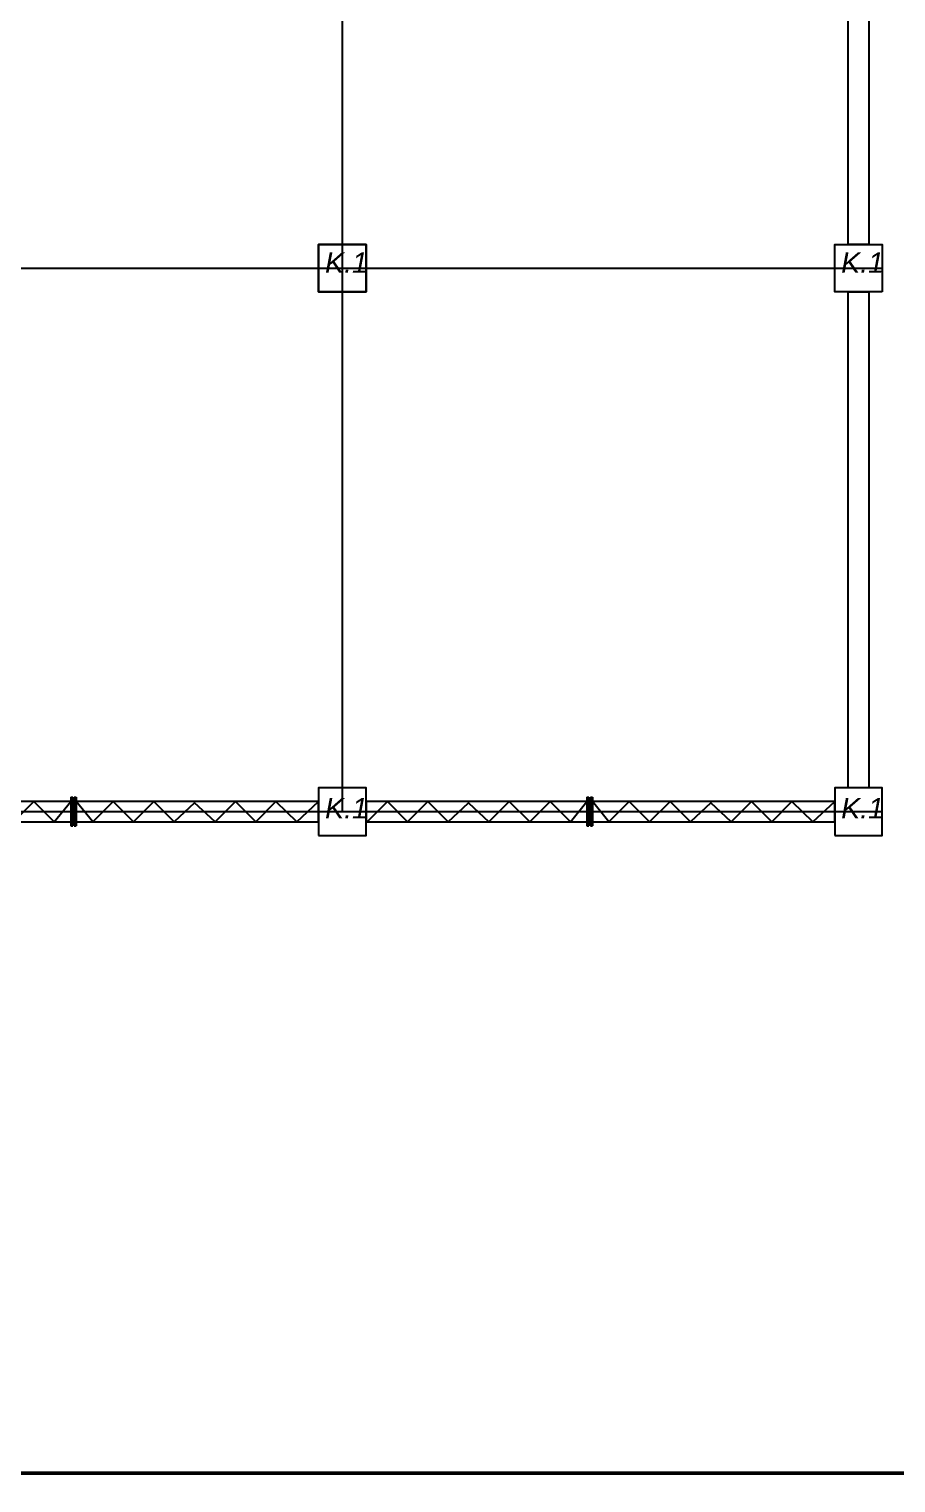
# Model space of a CAD drawing. Header units: centimetres. Extents: x -377343 to 693706, y 194584 to 813780.
# Drawn here: x 170859 to 171497, y 497772 to 498842 of the extents above; entities that cross this region are included whole.
import ezdxf

# ---------------------------------------------------------------- set-up
doc = ezdxf.new("R2010")
doc.units = ezdxf.units.CM
doc.layers.add('Legenda', color=252, linetype='Continuous', lineweight=20)
doc.layers.add('pintu', color=235, linetype='Continuous')
doc.layers.add('PIPA', color=11, linetype='Continuous')
doc.styles.get("Standard").update_dxf_attribs({"font": 'arial.ttf'})

msp = doc.modelspace()

# ---------------------------------------------------------------- linework, layer by layer
at = {"layer": 'Legenda', "color": 1, "lineweight": 50}
msp.add_lwpolyline([(168797.493, 500582.743), (172168.186, 500582.743), (172168.186, 497779.182), (168797.493, 497779.182)], close=True, dxfattribs=at)
at = {"layer": 'pintu'}
for p, q in [((171089.542, 498266.204), (171089.542, 500283.704)), ((169552.042, 498666.204), (171487.042, 498666.204)), ((170889.608, 498276.704), (170889.608, 498255.704)), ((170889.608, 498276.704), (170891.108, 498276.704)), ((170891.108, 498276.704), (170891.108, 498255.704)), ((170892.108, 498276.704), (170892.108, 498255.704)), ((170892.108, 498276.704), (170892.108, 498255.704)), ((170892.108, 498276.704), (170893.608, 498276.704)), ((170893.608, 498276.704), (170893.608, 498255.704)), ((171040.54, 498273.562), (171055.949, 498258.704)), ((171055.949, 498258.704), (171072.042, 498273.704)), ((171122.676, 498273.562), (171107.042, 498257.973)), ((171269.608, 498276.704), (171269.608, 498255.704)), ((171269.608, 498276.704), (171271.108, 498276.704)), ((171271.108, 498276.704), (171271.108, 498255.704)), ((171272.108, 498276.704), (171272.108, 498255.704)), ((171272.108, 498276.704), (171272.108, 498255.704)), ((171272.108, 498276.704), (171273.608, 498276.704)), ((171273.608, 498276.704), (171273.608, 498255.704)), ((171420.54, 498273.562), (171435.949, 498258.704)), ((171435.949, 498258.704), (171452.042, 498273.704)), ((169552.042, 498266.204), (171487.042, 498266.204)), ((170891.108, 498266.204), (170892.108, 498266.204)), ((171271.108, 498266.204), (171272.108, 498266.204)), ((170889.608, 498255.704), (170891.108, 498255.704)), ((170892.108, 498255.704), (170893.608, 498255.704)), ((171269.608, 498255.704), (171271.108, 498255.704)), ((171272.108, 498255.704), (171273.608, 498255.704))]:
    msp.add_line(p, q, dxfattribs=at)
for points in [[(171477.042, 498683.704), (171462.042, 498683.704), (171462.042, 499048.704), (171477.042, 499048.704)], [(171107.042, 498648.704), (171072.042, 498648.704), (171072.042, 498683.704), (171107.042, 498683.704)], [(171072.042, 498648.704), (171107.042, 498648.704), (171107.042, 498683.704), (171072.042, 498683.704)], [(171487.042, 498648.704), (171452.042, 498648.704), (171452.042, 498683.704), (171487.042, 498683.704)], [(171477.042, 498283.704), (171462.042, 498283.704), (171462.042, 498648.704), (171477.042, 498648.704)], [(171072.042, 498248.704), (171107.042, 498248.704), (171107.042, 498283.704), (171072.042, 498283.704)], [(171452.042, 498248.704), (171487.042, 498248.704), (171487.042, 498283.704), (171452.042, 498283.704)], [(170727.042, 498258.704), (171072.042, 498258.704), (171072.042, 498273.704), (170727.042, 498273.704)], [(171107.042, 498258.704), (171452.042, 498258.704), (171452.042, 498273.704), (171107.042, 498273.704)], [(170891.108, 498267.591), (170890.476, 498267.591), (170890.476, 498264.817), (170891.108, 498264.817)], [(170892.108, 498267.591), (170892.741, 498267.591), (170892.741, 498264.817), (170892.108, 498264.817)], [(171271.108, 498267.591), (171270.476, 498267.591), (171270.476, 498264.817), (171271.108, 498264.817)], [(171272.108, 498267.591), (171272.741, 498267.591), (171272.741, 498264.817), (171272.108, 498264.817)]]:
    msp.add_lwpolyline(points, close=True, dxfattribs=at)
for points in [[(170742.676, 498273.562), (170757.442, 498258.704), (170772.442, 498273.704), (170787.442, 498258.704), (170802.442, 498272.621), (170817.442, 498258.704), (170832.442, 498273.704), (170847.442, 498258.704), (170862.442, 498273.704), (170877.442, 498258.704), (170889.608, 498273.704)], [(171040.54, 498273.562), (171025.775, 498258.704), (171010.775, 498273.704), (170995.775, 498258.704), (170980.775, 498272.621), (170965.775, 498258.704), (170950.775, 498273.704), (170935.775, 498258.704), (170920.775, 498273.704), (170905.775, 498258.704), (170893.608, 498273.704)], [(171122.676, 498273.562), (171137.442, 498258.704), (171152.442, 498273.704), (171167.442, 498258.704), (171182.442, 498272.621), (171197.442, 498258.704), (171212.442, 498273.704), (171227.442, 498258.704), (171242.442, 498273.704), (171257.442, 498258.704), (171269.608, 498273.704)], [(171420.54, 498273.562), (171405.775, 498258.704), (171390.775, 498273.704), (171375.775, 498258.704), (171360.775, 498272.621), (171345.775, 498258.704), (171330.775, 498273.704), (171315.775, 498258.704), (171300.775, 498273.704), (171285.775, 498258.704), (171273.608, 498273.704)]]:
    msp.add_lwpolyline(points, dxfattribs=at)
at = {"layer": 'PIPA', "lineweight": 35, "extrusion": (0, 0.816497, 0.57735), "elevation": 193451.324}
msp.add_lwpolyline([(-421704.212, -325591.681), (-159560.265, -63447.734), (377343.333, -600351.331), (-158232.47, -1135927.133), (-693706.405, -600453.199), (-454216.825, -360963.619)], dxfattribs=at)

# ---------------------------------------------------------------- texts
at = {"layer": 'pintu', "char_height": 15, "attachment_point": 1}
for insert in [(171076.779, 498677.835), (171456.779, 498677.835), (171076.779, 498276.18), (171456.779, 498276.18)]:
    msp.add_mtext_dynamic_manual_height_columns('{\\fArial|b0|i1|c0|p34;K.1}', width=159.09775, gutter_width=12.5, heights=[0], dxfattribs=dict(at, insert=insert))

doc.saveas('drawing.dxf')
